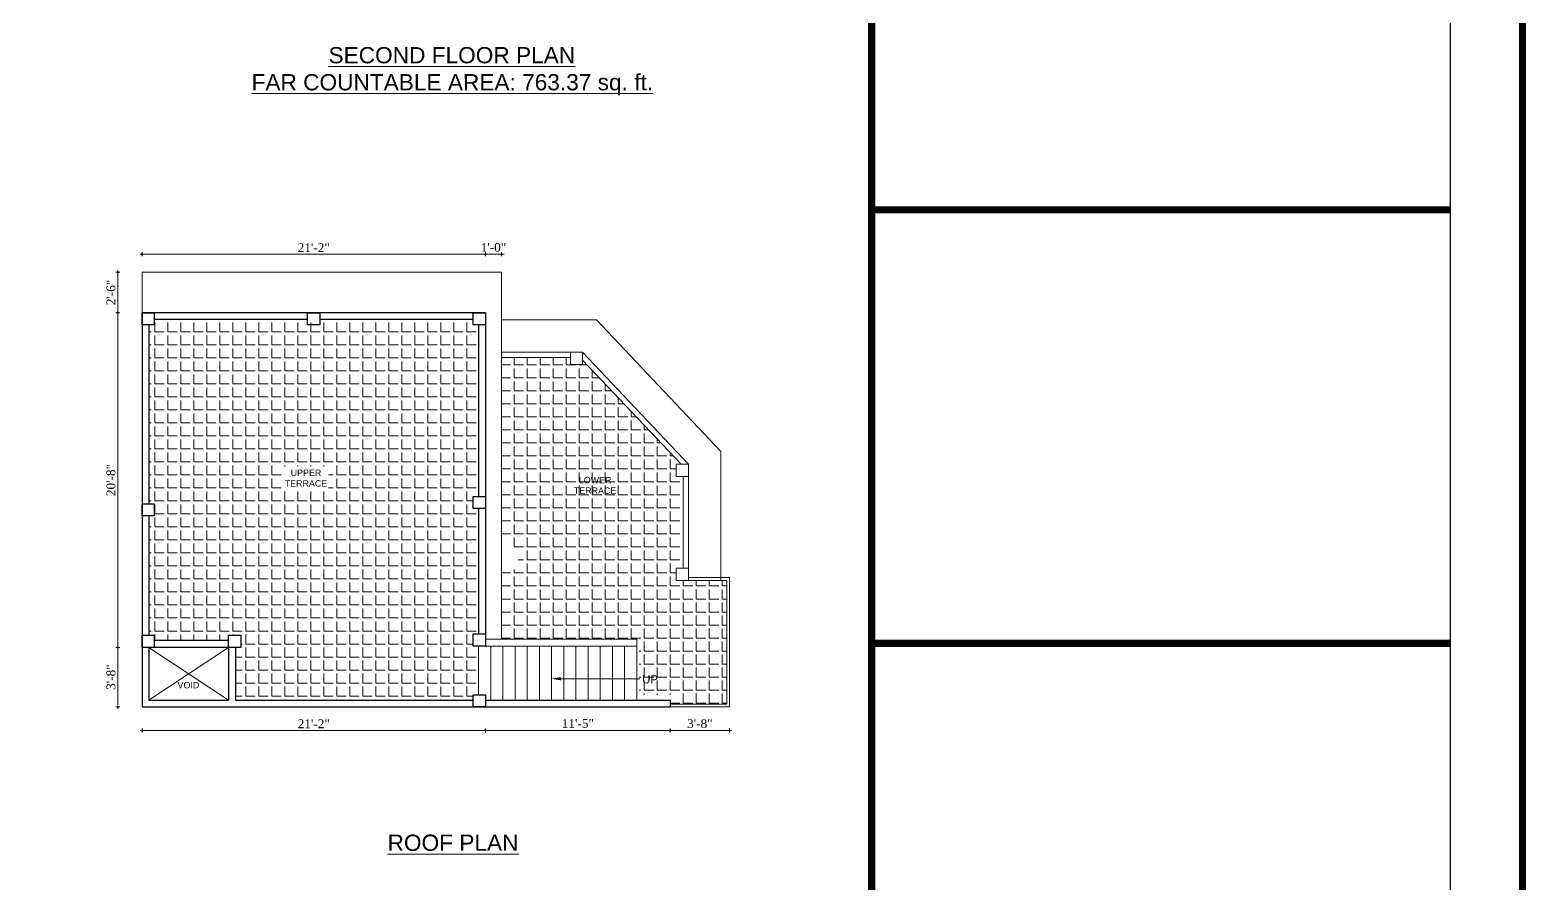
# Model space of a CAD drawing. Header units: inches. Extents: x 5914 to 162157, y -20538 to 282354.
# Drawn here: x 155164 to 156272, y -19643 to -19012 of the extents above; entities that cross this region are included whole.
import ezdxf

# ---------------------------------------------------------------- set-up
doc = ezdxf.new("R2010")
doc.units = ezdxf.units.IN
doc.header["$MEASUREMENT"] = 0
doc.header["$PDMODE"] = 99
for name, color, linetype, lineweight in [('ELE1 RA', 1, 'Continuous', 30), ('ELE2 RA', 130, 'Continuous', 20), ('ELE3 RA', 2, 'Continuous', 18), ('Hatch', 254, 'Continuous', 9), ('HATCH RA', 8, 'Continuous', 5), ('Outline', 4, 'Continuous', 9), ('TEXTLAYER', 7, 'Continuous', 18)]:
    doc.layers.add(name, color=color, linetype=linetype, lineweight=lineweight)
doc.layers.add('lettring', color=7, linetype='Continuous')
doc.styles.add('arial', font='arial.ttf', dxfattribs={"height": 7})
doc.styles.add('DIM', font='dutch.ttf')
doc.styles.get("Standard").update_dxf_attribs({"font": 'arial.ttf'})
doc.dimstyles.new('Copy of DIM 8', dxfattribs={"dimtxt": 6.5, "dimasz": 1, "dimexe": 6, "dimexo": 18, "dimgap": 1.6875, "dimtad": 1, "dimdec": 0, "dimzin": 3, "dimdsep": 46, "dimlunit": 4, "dimtxsty": 'DIM', "dimblk": 'dot 2', "dimcen": 0.09375, "dimse1": 1, "dimse2": 1, "dimclrd": 1, "dimclre": 1, "dimclrt": 256, "dimadec": 0, "dimazin": 0, "dimtfac": 0.75, "dimtdec": 0, "dimtix": 1, "dimtmove": 1, "dimatfit": 3, "dimldrblk": 'DOT', "dimfxl": 1, "dimtolj": 1, "dimtzin": 0, "dimlwd": 9, "dimlwe": 9, "dimarcsym": 0})

# ---------------------------------------------------------------- blocks, each defined once
blk = doc.blocks.new('JFL')
at = {"layer": 'TEXTLAYER', "ltscale": 5, "insert": (159209.7569007195, -19024.4722527652), "char_height": 12, "width": 394.9278934881572, "attachment_point": 1, "rotation": 0.005665028269013215}
blk.add_mtext('\\pi107.23884;{\\LSECOND FLOOR PLAN \\P\\pi50.27977;FAR COUNTABLE AREA: 763.37 sq. ft.}', dxfattribs=at)
blk = doc.blocks.new('dot1')
at = {"layer": 'Hatch'}
h = blk.add_hatch(color=256, dxfattribs=at)
edge = h.paths.add_edge_path()
edge.add_arc((0, 0), 1, 0, 360)
for p, q in [((3, 0), (-3, 0)), ((0, 3), (0, -3))]:
    blk.add_line(p, q, dxfattribs=at)
blk.add_circle((0, 0), 1, dxfattribs=at)
blk = doc.blocks.new('dot 2')
at = {"layer": 'Hatch', "xscale": 0.5, "yscale": 0.5, "zscale": 0.5}
blk.add_blockref('dot1', (0, 0), dxfattribs=at)
blk = doc.blocks.new('*D769')
at = {"layer": 'Defpoints', "color": 0, "transparency": 16777216}
for p in [(161660.8182443963, -18574.62713376655), (161642.7599932742, -18604.62713376655), (161660.8182443963, -18604.62713376655)]:
    blk.add_point(p, dxfattribs=at)
at = {"layer": 'lettring', "color": 1, "lineweight": 9, "transparency": 16777216}
blk.add_line((161642.7599932742, -18575.62713376655), (161642.7599932742, -18603.62713376655), dxfattribs=at)
for p, rotation in [((161642.7599932742, -18574.62713376655), 90), ((161642.7599932742, -18604.62713376655), 270)]:
    blk.add_blockref('dot 2', p, dxfattribs=dict(at, rotation=rotation))
at = {"layer": 'lettring', "transparency": 16777216, "insert": (161637.7571326639, -18589.6271337666), "char_height": 6.5, "attachment_point": 5, "rotation": 90, "style": 'DIM'}
blk.add_mtext('\\A1;2\'-6"', dxfattribs=at)
blk = doc.blocks.new('_Dot')
at = {"color": 0, "linetype": 'ByBlock', "lineweight": -2}
blk.add_line((-0.5, 0), (-1, 0), dxfattribs=at)
at = {"color": 0, "linetype": 'ByBlock', "const_width": 0.5}
blk.add_lwpolyline([(-0.25, 0, 1), (0.25, 0, 1)], format="xyb", close=True, dxfattribs=at)
blk = doc.blocks.new('*D770')
at = {"layer": 'Defpoints', "color": 0, "transparency": 16777216}
for p in [(161660.8182443963, -18604.62713376655), (161642.7599932743, -18852.26211442042), (161660.8182443963, -18852.26211442042)]:
    blk.add_point(p, dxfattribs=at)
at = {"layer": 'lettring', "color": 1, "lineweight": 9, "transparency": 16777216}
blk.add_line((161642.7599932743, -18605.62713376655), (161642.7599932743, -18851.26211442042), dxfattribs=at)
for p, rotation in [((161642.7599932743, -18604.62713376655), 90), ((161642.7599932743, -18852.26211442042), 270)]:
    blk.add_blockref('dot 2', p, dxfattribs=dict(at, rotation=rotation))
at = {"layer": 'lettring', "transparency": 16777216, "insert": (161637.7526250357, -18728.44462409353), "char_height": 6.5, "attachment_point": 5, "rotation": 90, "style": 'DIM'}
blk.add_mtext('\\A1;20\'-8"', dxfattribs=at)
blk = doc.blocks.new('*D771')
at = {"layer": 'Defpoints', "color": 0, "transparency": 16777216}
for p in [(161660.8182443963, -18852.26211442042), (161642.7599932744, -18896.26211442043), (161660.8182443963, -18896.26211442043)]:
    blk.add_point(p, dxfattribs=at)
at = {"layer": 'lettring', "color": 1, "lineweight": 9, "transparency": 16777216}
blk.add_line((161642.7599932744, -18853.26211442042), (161642.7599932744, -18895.26211442043), dxfattribs=at)
for p, rotation in [((161642.7599932744, -18852.26211442042), 90), ((161642.7599932744, -18896.26211442043), 270)]:
    blk.add_blockref('dot 2', p, dxfattribs=dict(at, rotation=rotation))
at = {"layer": 'lettring', "transparency": 16777216, "insert": (161637.7526250358, -18874.26211442047), "char_height": 6.5, "attachment_point": 5, "rotation": 90, "style": 'DIM'}
blk.add_mtext('\\A1;3\'-8"', dxfattribs=at)
blk = doc.blocks.new('*D772')
at = {"layer": 'Defpoints', "color": 0, "transparency": 16777216}
for p in [(161660.8182443962, -18896.26211442042), (161914.8578646704, -18896.26211442042), (161914.8578646704, -18913.75923117718)]:
    blk.add_point(p, dxfattribs=at)
at = {"layer": 'lettring', "color": 1, "lineweight": 9, "transparency": 16777216}
blk.add_line((161661.8182443962, -18913.75923117718), (161913.8578646704, -18913.75923117718), dxfattribs=at)
at = {"layer": 'lettring', "color": 1, "lineweight": 9, "transparency": 16777216, "rotation": 180}
blk.add_blockref('dot 2', (161660.8182443962, -18913.75923117718), dxfattribs=at)
at = {"layer": 'lettring', "color": 1, "lineweight": 9, "transparency": 16777216}
blk.add_blockref('dot 2', (161914.8578646704, -18913.75923117718), dxfattribs=at)
at = {"layer": 'lettring', "transparency": 16777216, "insert": (161787.8380545333, -18908.79468540742), "char_height": 6.5, "attachment_point": 5, "style": 'DIM'}
blk.add_mtext('\\A1;21\'-2"', dxfattribs=at)
blk = doc.blocks.new('*D773')
at = {"layer": 'Defpoints', "color": 0, "transparency": 16777216}
for p in [(161914.8578646704, -18896.26211442042), (162051.7359129379, -18896.26211442042), (162051.7359129379, -18913.68605075436)]:
    blk.add_point(p, dxfattribs=at)
at = {"layer": 'lettring', "color": 1, "lineweight": 9, "transparency": 16777216}
blk.add_line((161915.8578646704, -18913.68605075436), (162050.7359129379, -18913.68605075436), dxfattribs=at)
at = {"layer": 'lettring', "color": 1, "lineweight": 9, "transparency": 16777216, "rotation": 180}
blk.add_blockref('dot 2', (161914.8578646704, -18913.68605075436), dxfattribs=at)
at = {"layer": 'lettring', "color": 1, "lineweight": 9, "transparency": 16777216}
blk.add_blockref('dot 2', (162051.7359129379, -18913.68605075436), dxfattribs=at)
at = {"layer": 'lettring', "transparency": 16777216, "insert": (161983.2968888042, -18908.61332190554), "char_height": 6.5, "attachment_point": 5, "style": 'DIM'}
blk.add_mtext('\\A1;11\'-5"', dxfattribs=at)
blk = doc.blocks.new('*D774')
at = {"layer": 'Defpoints', "color": 0, "transparency": 16777216}
for p in [(162051.7359129379, -18896.26211442043), (162095.5305882341, -18896.34561408913), (162095.4973662089, -18913.77020787461)]:
    blk.add_point(p, dxfattribs=at)
at = {"layer": 'lettring', "color": 1, "lineweight": 9, "transparency": 16777216}
blk.add_line((162052.7026890951, -18913.68861481936), (162094.4973680265, -18913.76830126116), dxfattribs=at)
for p, rotation in [((162051.7026909127, -18913.68670820591), 179.8907590299955), ((162095.4973662089, -18913.77020787461), 359.8907590299955)]:
    blk.add_blockref('dot 2', p, dxfattribs=dict(at, rotation=rotation))
at = {"layer": 'lettring', "transparency": 16777216, "insert": (162073.6095756764, -18908.72109890304), "char_height": 6.5, "attachment_point": 5, "rotation": 359.89075902999554, "style": 'DIM'}
blk.add_mtext('\\A1;3\'-8"', dxfattribs=at)
blk = doc.blocks.new('*D776')
at = {"layer": 'Defpoints', "color": 0, "transparency": 16777216}
for p in [(161926.8578646704, -18561.37776991908), (161926.8578646704, -18574.62713376655), (161914.8578646705, -18604.62713376704)]:
    blk.add_point(p, dxfattribs=at)
at = {"layer": 'lettring', "color": 1, "lineweight": 9, "transparency": 16777216}
for p, q in [((161913.8578646705, -18561.37776991908), (161912.8578646705, -18561.37776991908)), ((161914.8578646705, -18561.37776991908), (161926.8578646704, -18561.37776991908)), ((161927.8578646704, -18561.37776991908), (161928.8578646704, -18561.37776991908))]:
    blk.add_line(p, q, dxfattribs=at)
blk.add_blockref('dot 2', (161914.8578646705, -18561.37776991908), dxfattribs=at)
at = {"layer": 'lettring', "color": 1, "lineweight": 9, "transparency": 16777216, "rotation": 180}
blk.add_blockref('dot 2', (161926.8578646704, -18561.37776991908), dxfattribs=at)
at = {"layer": 'lettring', "transparency": 16777216, "insert": (161920.8578646705, -18556.35237116734), "char_height": 6.5, "attachment_point": 5, "style": 'DIM'}
blk.add_mtext('\\A1;1\'-0"', dxfattribs=at)
blk = doc.blocks.new('JBFJ')
at = {"layer": 'HATCH RA'}
h = blk.add_hatch(dxfattribs=at)
h.set_pattern_fill('ANGLE', color=256, scale=35)
h.set_pattern_definition([(0, (6386.762149136513, -3758.177457611164), (0, 9.625), [7, -2.625]), (90, (6386.762149136513, -3758.177457611164), (-9.625, 5.893612720896638e-16), [7, -2.625])])
h.paths.add_polyline_path([(161909.8578646704, -18652.76664294854), (161909.8578135944, -18613.62713376655), (161905.8578646704, -18613.62713376655), (161905.8578646704, -18609.62713376655), (161669.8182443962, -18609.62713376655), (161669.8182443962, -18613.62713376655), (161665.8182443962, -18613.62713376655), (161665.8182443962, -18745.94462409348), (161669.8182443962, -18745.94462409348), (161669.8182443962, -18754.94462409348), (161665.8182443962, -18754.94462409348), (161665.8182443962, -18843.26211442042), (161669.8182443962, -18843.26211442042), (161669.8182443962, -18847.26211442041), (161724.8182443962, -18847.26211442042), (161724.8182443962, -18843.26211442041), (161733.8182443962, -18843.26211442041), (161733.8182443962, -18852.26211442041), (161729.8182443962, -18852.26211442041), (161729.8182443962, -18891.26211442042), (161905.8578646704, -18891.26211442042), (161905.8578646704, -18887.26211442042), (161909.85786467, -18887.26211442042), (161909.85786467, -18851.26181908864), (161905.85786467, -18851.26181908864), (161905.85786467, -18842.26173570971), (161909.85786467, -18842.26173570971), (161909.85786467, -18749.51430416205), (161905.8578646702, -18749.51430416205), (161905.8578646702, -18740.51430416205), (161909.8578135944, -18740.51430638882)])
h.paths.add_polyline_path([(161765.0036439532, -18735.93110474705), (161798.8058586371, -18735.93110474705), (161798.8058586371, -18718.29144091923), (161765.0036439532, -18718.29144091923)], flags=16)
h = blk.add_hatch(dxfattribs=at)
h.set_pattern_fill('ANGLE', color=256, scale=35)
h.set_pattern_definition([(0, (791.2140466824931, 0), (0, 9.625), [7, -2.625]), (90, (791.2140466824931, 0), (-9.625, 5.893612720896638e-16), [7, -2.625])])
edge = h.paths.add_edge_path()
edge.add_line((162061.1711408119, -18725.77749669059), (162056.1711387066, -18725.77749669059))
edge.add_line((162056.1711387066, -18725.77749669059), (162056.1711387066, -18716.77749669059))
edge.add_line((162056.1711387066, -18716.77749669059), (162059.6676430393, -18716.77749669059))
edge.add_line((162059.6676430393, -18716.77749669059), (161986.7665713343, -18639.63367974848))
edge.add_line((161986.7665713343, -18639.63367974848), (161986.7665713343, -18642.80988796642))
edge.add_line((161986.7665713343, -18642.80988796642), (161977.7665713343, -18642.80988796642))
edge.add_line((161977.7665713343, -18642.80988796642), (161977.7665713343, -18637.80988796642))
edge.add_line((161977.7665713343, -18637.80988796642), (161926.8578646704, -18637.80988796642))
edge.add_line((161926.8578646704, -18637.80988796642), (161926.8578646704, -18769.6167128566))
edge.add_ellipse((161909.2976100191, -18794.92346037042), major_axis=(21.78065670664819, 21.78065670664819), ratio=0.9999999999997289, start_angle=316.3383312872578, end_angle=370.2433681630805, ccw=False)
edge.add_line((161940.1407217678, -18794.68403442243), (161926.8578646704, -18794.68341598334))
edge.add_line((161926.8578646704, -18794.68341598334), (161926.8578646704, -18797.33875314745))
edge.add_line((161926.8578646704, -18797.33875314745), (161926.8578646704, -18846.3382916682))
edge.add_line((161926.8578646704, -18846.3382916682), (162028.7338258539, -18846.33804276261))
edge.add_line((162028.7338258539, -18846.33804276261), (162028.7324851208, -18887.33847003167))
edge.add_line((162028.7324851208, -18887.33847003167), (162051.7359129379, -18887.33847003167))
edge.add_line((162051.7359129379, -18887.33847003167), (162051.7359129379, -18894.33847003167))
edge.add_line((162051.7359129379, -18894.33847003167), (162093.5305882341, -18894.33847003167))
edge.add_line((162093.5305882341, -18894.33847003167), (162093.5305882341, -18802.65941968102))
edge.add_line((162093.5305882341, -18802.65941968102), (162065.1711587961, -18802.65941968102))
edge.add_line((162065.1711587961, -18802.65941968102), (162061.1711587961, -18802.6594206167))
edge.add_line((162061.1711587961, -18802.6594206167), (162056.1711587961, -18802.65941968102))
edge.add_line((162056.1711587961, -18802.65941968102), (162056.1711587961, -18793.65941968102))
edge.add_line((162056.1711587961, -18793.65941968102), (162061.1711566908, -18793.65941968102))
edge.add_line((162061.1711566908, -18793.65941968102), (162061.1711408119, -18725.77749669059))
h.paths.add_polyline_path([(162030.6980480171, -18878.58069769194), (162045.3419770758, -18878.58069769194), (162045.3419770758, -18866.21644121172), (162030.6980480171, -18866.21644121172)], flags=24)
h.paths.add_polyline_path([(161961.3905551392, -18711.39154479935), (161995.1927698231, -18711.39154479935), (161995.1927698231, -18701.68373126574), (161961.3905551392, -18701.68373126574)], flags=24)
for p, q in [((161914.85786467, -18846.26196079549), (162026.8592054127, -18846.26168715136)), ((162019.7339565412, -18842.26504197462), (162019.7339566398, -18842.26202532873)), ((162019.7339565412, -18842.34139758587), (162019.7339566398, -18842.33838093998)), ((162026.8577338778, -18891.26211442042), (162026.8592054127, -18846.26168715136)), ((162028.7339564377, -18842.26835292469), (162028.733956635, -18842.26231963292)), ((162028.7339564377, -18842.34470853594), (162028.733956635, -18842.33867524417)), ((161909.85786467, -18851.26173112959), (162008.8590418992, -18851.26173112959)), ((161909.85786467, -18887.26211442042), (161909.85786467, -18851.26181908864)), ((161918.85786467, -18891.26211442042), (161918.85786467, -18851.26181908864)), ((161927.85786467, -18891.26211442042), (161927.85786467, -18851.26181908864)), ((161936.85786467, -18891.26211442042), (161936.85786467, -18851.26181908864)), ((161945.85786467, -18891.26211442042), (161945.85786467, -18851.26181908864)), ((161954.85786467, -18891.26211442042), (161954.85786467, -18851.26181908864)), ((161963.85786467, -18891.26211442042), (161963.85786467, -18851.26181908864)), ((161972.85786467, -18891.26211442042), (161972.85786467, -18851.26181908864)), ((161981.85786467, -18891.26211442042), (161981.85786467, -18851.26179709964)), ((161990.85786467, -18891.26211442042), (161990.85786467, -18851.26177511064)), ((161999.85786467, -18891.26211442042), (161999.85786467, -18851.26175312165)), ((162008.8577338681, -18891.26211442042), (162008.8590418993, -18851.2617311296)), ((162008.8579738476, -18851.26173113238), (162026.8590416923, -18851.26835342544)), ((162017.8577338729, -18891.26211442042), (162017.8590417958, -18851.26504247537))]:
    blk.add_line(p, q)
at = {"color": 8, "lineweight": 5}
blk.add_line((161970.8227682923, -18875.49076414901), (162029.2449354823, -18875.49076414901), dxfattribs=at)
blk.add_solid([(161970.8227682923, -18876.65743081566), (161963.8227682923, -18875.49076414901), (161970.8227682923, -18874.32409748235)], dxfattribs=at)
at = {"layer": 'ELE1 RA'}
for p, q in [((161660.8182443962, -18604.62713376655), (161660.8182443962, -18896.26211442042)), ((161914.8578646705, -18604.62713376655), (161660.8182443962, -18604.62713376655)), ((161665.8182443962, -18613.62713376655), (161665.8182443962, -18745.94462409348)), ((161783.3380545333, -18609.62713376655), (161669.8182443962, -18609.62713376655)), ((161905.8578646704, -18609.62713376655), (161792.3380545333, -18609.62713376655)), ((161909.8578135944, -18613.62713376655), (161909.8578135944, -18740.51430416205)), ((161914.8578646705, -18604.62713376655), (161914.85786467, -18846.26196537561)), ((161665.8182443962, -18754.94462409348), (161665.8182443962, -18843.26211442042)), ((161909.8578085841, -18749.51430416205), (161909.8577569515, -18842.26173570971)), ((161724.8182443962, -18847.26211442042), (161669.8182443962, -18847.26211442041)), ((161665.8182443962, -18852.26211442042), (161665.8182443962, -18891.26211442042)), ((161724.8182443962, -18852.26211442042), (161665.8182443962, -18852.26211442042)), ((161724.8182443962, -18852.26211442042), (161724.8182443962, -18891.26211442042)), ((161729.8182443962, -18852.26211442041), (161729.8182443962, -18891.26211442042)), ((161665.8182443962, -18891.26211442042), (161724.8182443962, -18891.26211442042)), ((161729.8182443962, -18891.26211442042), (161905.8578646704, -18891.26211442042)), ((161914.8578646704, -18891.26211442042), (162051.7359129379, -18891.26211442042)), ((162051.7359129379, -18891.26211442042), (162051.7359129379, -18896.26211442042)), ((161660.8182443962, -18896.26211442042), (162051.7359129379, -18896.26211442042))]:
    blk.add_line(p, q, dxfattribs=at)
for points in [[(161660.8182443962, -18604.62713376655), (161669.8182443962, -18604.62713376655), (161669.8182443962, -18613.62713376655), (161660.8182443962, -18613.62713376655)], [(161783.3380545333, -18604.62713376655), (161792.3380545333, -18604.62713376655), (161792.3380545333, -18613.62713376655), (161783.3380545333, -18613.62713376655)], [(161905.8578646704, -18604.62713376655), (161914.8578646704, -18604.62713376655), (161914.8578646704, -18613.62713376655), (161905.8578646704, -18613.62713376655)], [(161660.8182443962, -18745.94462409348), (161669.8182443962, -18745.94462409348), (161669.8182443962, -18754.94462409348), (161660.8182443962, -18754.94462409348)], [(161905.8578646702, -18740.51430416205), (161914.8578646702, -18740.51430416205), (161914.8578646702, -18749.51430416205), (161905.8578646702, -18749.51430416205)], [(161660.8182443962, -18843.26211442042), (161669.8182443962, -18843.26211442042), (161669.8182443962, -18852.26211442042), (161660.8182443962, -18852.26211442042)], [(161724.8182443962, -18843.26211442041), (161733.8182443962, -18843.26211442041), (161733.8182443962, -18852.26211442041), (161724.8182443962, -18852.26211442041)], [(161905.85786467, -18842.26173570971), (161914.85786467, -18842.26173570971), (161914.85786467, -18851.26173570971), (161905.85786467, -18851.26173570971)], [(161905.8578646704, -18887.26211442042), (161914.8578646704, -18887.26211442042), (161914.8578646704, -18896.26211442042), (161905.8578646704, -18896.26211442042)]]:
    blk.add_lwpolyline(points, close=True, dxfattribs=at)
at = {"layer": 'ELE2 RA'}
for p, q in [((161660.8182443962, -18574.62713376655), (161926.8578646704, -18574.62713376655)), ((161660.8182443962, -18574.62713376655), (161660.8182443962, -18604.62713376655)), ((161926.8578646704, -18846.26193605695), (161926.8578646704, -18574.62713376655)), ((161926.8578646704, -18633.80988796642), (161986.7665713343, -18633.80988796642)), ((161986.7665713343, -18633.80988796642), (162065.1711387066, -18716.77749669059)), ((161926.8578646704, -18637.80988796642), (161977.7665713343, -18637.80988796642)), ((161986.7665713343, -18639.63367974848), (162059.6676430393, -18716.77749669059)), ((162065.1711387066, -18716.77749669059), (162065.1711587961, -18802.65941968102)), ((162061.1711408119, -18725.77749669059), (162061.1711566908, -18793.65941968102)), ((162065.1711587961, -18802.65941968102), (162061.1711587961, -18802.6594206167)), ((162065.1711587961, -18800.65941968102), (162095.5305882341, -18800.65941968102)), ((162065.1711587961, -18802.65941968102), (162093.5305882341, -18802.65941968102)), ((162093.5305882341, -18802.65941968102), (162093.5305882341, -18894.34179722011)), ((162095.5305882341, -18800.65941968102), (162095.5305882341, -18896.34561408913)), ((162095.5305882341, -18896.34561408913), (162051.7359129379, -18896.26211442042)), ((162093.5305882341, -18894.34179722011), (162051.7397261648, -18894.2621180556))]:
    blk.add_line(p, q, dxfattribs=at)
for points in [[(161977.7665713343, -18633.80988796642), (161986.7665713343, -18633.80988796642), (161986.7665713343, -18642.80988796642), (161977.7665713343, -18642.80988796642)], [(162056.1711387066, -18716.77749669059), (162065.1711387066, -18716.77749669059), (162065.1711387066, -18725.77749669059), (162056.1711387066, -18725.77749669059)], [(162056.1711587961, -18793.65941968102), (162065.1711587961, -18793.65941968102), (162065.1711587961, -18802.65941968102), (162056.1711587961, -18802.65941968102)]]:
    blk.add_lwpolyline(points, close=True, dxfattribs=at)
at = {"layer": 'ELE3 RA'}
for p, q in [((161997.1074941002, -18609.80988796643), (161926.8578646704, -18609.80988796643)), ((161997.1074941002, -18609.80988796643), (162089.1711364736, -18707.23151165694)), ((162089.1711364736, -18707.23151165694), (162089.1711587961, -18802.65941406695))]:
    blk.add_line(p, q, dxfattribs=at)
at = {"layer": 'HATCH RA'}
for p, q in [((161665.8182443962, -18891.26211442042), (161724.8182443962, -18852.26211442042)), ((161665.8182443962, -18852.26211442042), (161724.8182443962, -18891.26211442042))]:
    blk.add_line(p, q, dxfattribs=at)
at = {"char_height": 4.710908520447534, "attachment_point": 1}
for s, width, insert in [('\\pi11.5962;UPPER\\P\\pi7.16325;TERRACE', 45.26554320540163, (161759.1723629366, -18720.71598421983)), ('\\pi10.84907;LOWER \\P\\pi7.16325;TERRACE', 45.26554320540163, (161973.1961733459, -18726.06704480972)), ('\\pi36.88479;VOID', 89.48011317659984, (161650.1762747048, -18877.82055681864))]:
    blk.add_mtext_dynamic_manual_height_columns(s, width=width, gutter_width=23.55454260223767, heights=[0], dxfattribs=dict(at, insert=insert))
at = {"insert": (162042.5875957383, -18878.99462394552), "char_height": 6, "width": 11.64145565242507, "attachment_point": 9, "style": 'arial'}
blk.add_mtext('UP', dxfattribs=at)
at = {"layer": 'TEXTLAYER', "ltscale": 5, "insert": (161692.1197366644, -18990.82218994218), "char_height": 12, "width": 394.9278934881572, "attachment_point": 1, "rotation": 0.005665028269013215}
blk.add_mtext('\\pi150.37254;{\\LROOF PLAN }', dxfattribs=at)
at = {"layer": 'lettring'}
blk.add_linear_dim(base=(161914.8578646705, -18561.37776991908), p1=(161660.8182443962, -18604.62713376655), p2=(161914.8578646705, -18604.62713376704), dimstyle='Copy of DIM 8', dxfattribs=at).render()
for base, p1, p2, picture, middle in [((161926.8578646704, -18561.37776991908), (161914.8578646705, -18604.62713376704), (161926.8578646704, -18574.62713376655), '*D776', (161920.8578646705, -18556.35237116734)), ((161914.8578646704, -18913.75923117718), (161660.8182443962, -18896.26211442042), (161914.8578646704, -18896.26211442042), '*D772', (161787.8380545333, -18908.79468540742)), ((162051.7359129379, -18913.68605075436), (161914.8578646704, -18896.26211442042), (162051.7359129379, -18896.26211442042), '*D773', (161983.2968888042, -18908.61332190554))]:
    dim = blk.add_linear_dim(base=base, p1=p1, p2=p2, dimstyle='Copy of DIM 8', dxfattribs=at)
    dim.commit()
    dim.dimension.update_dxf_attribs({"geometry": picture, "text_midpoint": middle})
for base, p1, p2, picture, middle in [((161642.7599932742, -18604.62713376655), (161660.8182443962, -18574.62713376655), (161660.8182443962, -18604.62713376655), '*D769', (161637.7571326639, -18589.6271337666)), ((161642.7599932743, -18852.26211442042), (161660.8182443962, -18604.62713376655), (161660.8182443962, -18852.26211442042), '*D770', (161637.7526250357, -18728.44462409353)), ((161642.7599932744, -18896.26211442043), (161660.8182443962, -18852.26211442042), (161660.8182443962, -18896.26211442042), '*D771', (161637.7526250358, -18874.26211442047))]:
    dim = blk.add_linear_dim(base=base, p1=p1, p2=p2, angle=90, dimstyle='Copy of DIM 8', dxfattribs=at)
    dim.commit()
    dim.dimension.update_dxf_attribs({"geometry": picture, "text_midpoint": middle})
dim = blk.add_aligned_dim(p1=(162051.7359129379, -18896.26211442042), p2=(162095.5305882341, -18896.34561408913), distance=-17.424625456291785, dimstyle='Copy of DIM 8', dxfattribs=at)
dim.commit()
dim.dimension.update_dxf_attribs({"geometry": '*D774', "text_midpoint": (162073.6095756764, -18908.72109890304)})

msp = doc.modelspace()

# ---------------------------------------------------------------- linework, layer by layer
at = {"layer": 'Outline', "lineweight": 30}
msp.add_line((156215.4665196433, -18448.47725690313), (156215.4665196433, -20481.93325690315), dxfattribs=at)
at = {"layer": 'Outline', "const_width": 5.351200000000009}
msp.add_lwpolyline([(153058.2585196432, -20535.44525690325), (153058.2585196432, -18394.96525690329), (156268.9785196431, -18394.96525690329), (156268.9785196431, -20535.44525690325)], close=True, dxfattribs=at)
for points in [[(155787.3705196431, -18448.47725690313), (155787.3705196431, -20107.34925690312)], [(155787.3705196431, -19144.89169469913), (156215.4665196433, -19144.89169469913)], [(155787.3705196432, -19465.7108821), (156215.4665196433, -19465.7108821)]]:
    msp.add_lwpolyline(points, dxfattribs=at)

# ---------------------------------------------------------------- block references
at = {"layer": 'HATCH RA'}
for name, p in [('JFL', (-3931.706699692091, 0)), ('JBFJ', (-6413.48720417876, -616.4070120261895))]:
    msp.add_blockref(name, p, dxfattribs=at)

doc.saveas('drawing.dxf')
